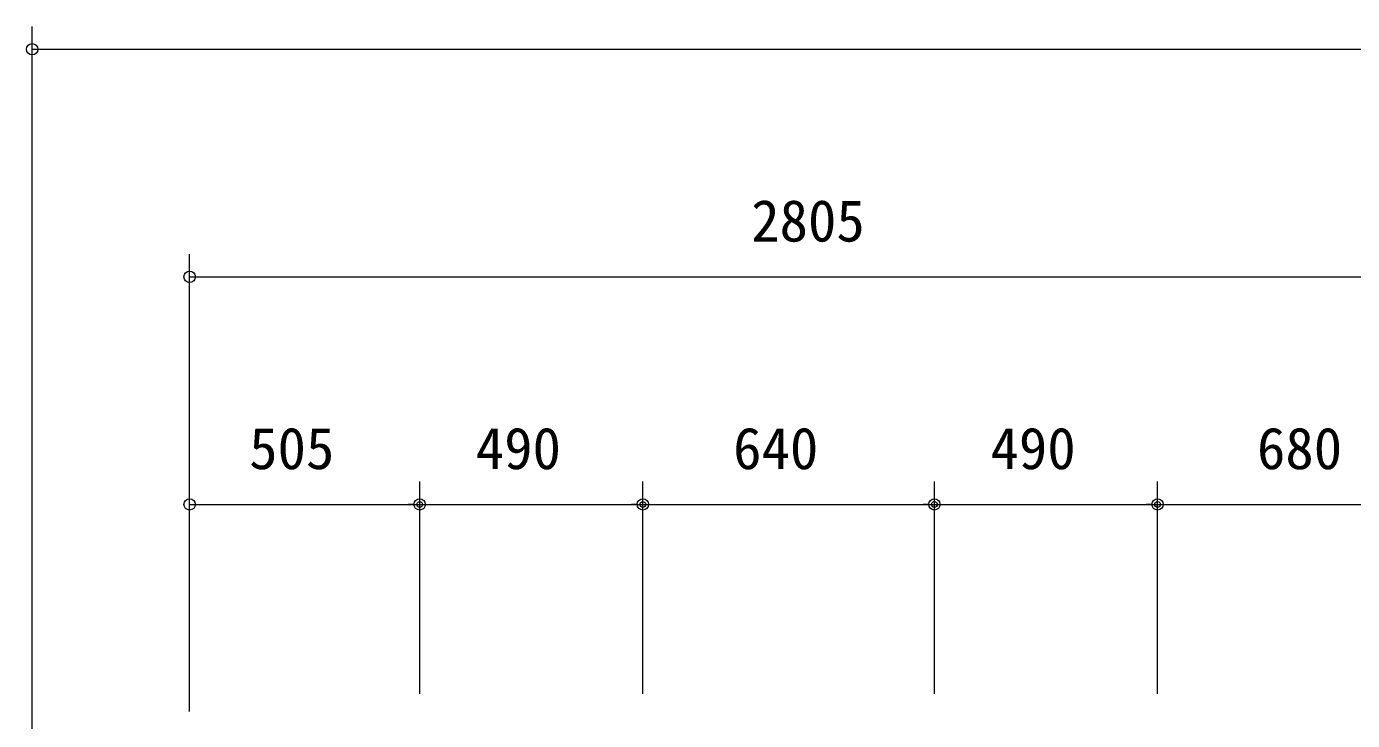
# Model space of a CAD drawing. Units: millimetres, scale not verified. Extents: x 0 to 420, y 0 to 297.
# Drawn here: x 43 to 101.2, y 113.9 to 144.4 of the extents above; entities that cross this region are included whole.
import ezdxf
from ezdxf.enums import TextEntityAlignment as Align

# ---------------------------------------------------------------- set-up
doc = ezdxf.new("R2010")
doc.units = ezdxf.units.MM
doc.header["$LTSCALE"] = 0.5
doc.header["$PDMODE"] = 32
doc.header["$PDSIZE"] = 0.25
doc.layers.add('LY_6', color=7, linetype='Continuous', lineweight=0)
doc.styles.add('ＭＳ ゴシック', font='')
doc.styles.get('ＭＳ ゴシック').set_extended_font_data('MS Gothic')

# ---------------------------------------------------------------- blocks, each defined once
blk = doc.blocks.new('-022-_DOTBLANK')
at = {"color": 7, "linetype": 'Continuous', "lineweight": 0}
blk.add_line((-0.5, 0), (-1, 0), dxfattribs=at)
blk.add_circle((0, 0), 0.5, dxfattribs=at)

msp = doc.modelspace()

# ---------------------------------------------------------------- linework, layer by layer
at = {"layer": 'LY_6'}
for p, q in [((43.2365, 75.2677), (43.2365, 144.3627)), ((43.2365, 143.3627), (169.2635, 143.3627)), ((50.15, 114.2677), (50.15, 134.3627)), ((50.15, 133.3627), (106.25, 133.3627)), ((50.15, 114.2677), (50.15, 124.3627)), ((60.25, 115.0327), (60.25, 124.3627)), ((60.25, 115.0327), (60.25, 124.3627)), ((70.05, 115.0327), (70.05, 124.3627)), ((70.05, 115.0327), (70.05, 124.3627)), ((82.85, 115.0327), (82.85, 124.3627)), ((82.85, 115.0327), (82.85, 124.3627)), ((92.65, 115.0327), (92.65, 124.3627)), ((92.65, 115.0327), (92.65, 124.3627)), ((50.15, 123.3627), (60.25, 123.3627)), ((60.25, 123.3627), (70.05, 123.3627)), ((70.05, 123.3627), (82.85, 123.3627)), ((82.85, 123.3627), (92.65, 123.3627)), ((92.65, 123.3627), (106.25, 123.3627))]:
    msp.add_line(p, q, dxfattribs=at)
for p in [(60.25, 123.3627), (70.05, 123.3627), (82.85, 123.3627), (92.65, 123.3627)]:
    msp.add_point(p, dxfattribs=at)

# ---------------------------------------------------------------- block references
at = {"layer": 'LY_6', "xscale": 0.5, "yscale": 0.5, "rotation": 180}
for p in [(43.2365, 143.3627), (50.15, 133.3627), (50.15, 123.3627), (60.25, 123.3627), (70.05, 123.3627), (82.85, 123.3627), (92.65, 123.3627)]:
    msp.add_blockref('-022-_DOTBLANK', p, dxfattribs=at)
at = {"layer": 'LY_6', "xscale": 0.5, "yscale": 0.5}
for p in [(60.25, 123.3627), (70.05, 123.3627), (82.85, 123.3627), (92.65, 123.3627)]:
    msp.add_blockref('-022-_DOTBLANK', p, dxfattribs=at)

# ---------------------------------------------------------------- texts
at = {"layer": 'LY_6', "style": 'ＭＳ ゴシック'}
for s, p in [('2805', (74.8046, 134.3627)), ('505', (52.763, 124.3627)), ('490', (62.713, 124.3627)), ('640', (74.013, 124.3627)), ('490', (85.313, 124.3627)), ('680', (97.013, 124.3627))]:
    msp.add_text(s, height=1.833, dxfattribs=at).set_placement(p, align=Align.BOTTOM_LEFT)

doc.saveas('drawing.dxf')
